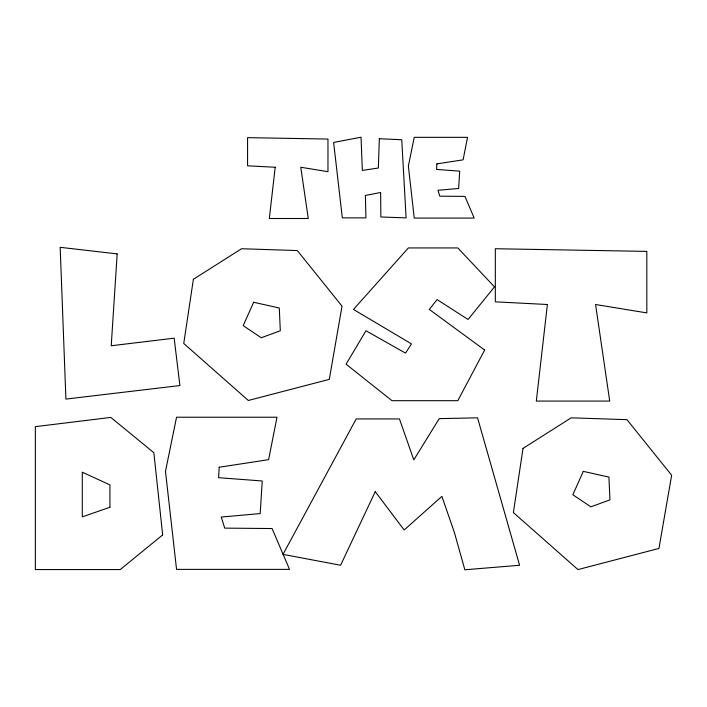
<?xml version="1.0" encoding="UTF-8"?>
<svg xmlns="http://www.w3.org/2000/svg" width="707" height="707" viewBox="0 0 707 707"><rect width="100%" height="100%" fill="white"/><g stroke="black" fill="none" stroke-linecap="round" stroke-linejoin="round"><path stroke-width="1.06" d="M379.332 138.749L378.351 168.019L362.346 170.414L361.038 137.22L333.624 142.443L342.329 217.862L365.934 217.862L365.395 195.45L380.64 192.507L380.861 216.987L406.101 217.862L401.744 139.721L379.332 138.749M219.197 467.247L218.578 477.693L262.244 480.981L260.194 513.574L221.247 517.056L224.729 528.129L272.089 528.536L289.517 569.382L176.556 569.382L165.482 471.357L176.556 417.227L277.011 417.227L268.598 459.656L219.197 467.247M436.873 163.874L436.546 169.424L459.718 171.156L458.631 188.46L437.96 190.307L439.807 196.184L464.941 196.396L474.185 218.074L414.24 218.074L408.372 166.057L414.24 137.326L467.548 137.326L463.094 159.844L436.873 163.874M117.168 253.893L111.229 345.758L174.161 338.176L179.905 385.545L65.919 399.084L60.175 247.326L117.168 253.893M275.2 167.241L269.332 218.498L308.279 218.498L300.767 167.241L327.968 171.704L327.968 139.058L247.574 137.644L247.574 165.827L275.2 167.241M547.395 304.505L536.321 401.081L609.717 401.081L595.568 304.505L646.825 312.909L646.825 251.392L495.324 248.731L495.324 301.836L547.395 304.505M193.382 279.283L183.749 343.469L248.325 400.48L329.303 379.359L342.02 306.149L297.329 250.57L241.564 248.731L193.382 279.283M523.021 448.379L513.388 512.566L577.964 569.577L658.942 548.455L671.65 475.245L626.959 419.666L571.194 417.828L523.021 448.379M253.654 302.269L243.199 325.644L261.245 337.743L280.308 330.77L279.283 308.013L253.654 302.269M583.293 471.366L572.838 494.741L590.875 506.839L609.947 499.867L608.921 477.11L583.293 471.366M375.258 491.648L340.606 565.247L283.003 554.385L356.195 418.924L399.446 418.924L413.798 459.859L439.224 418.641L477.552 417.828L519.583 565.264L464.844 569.78L454.389 532.459L441.884 496.367L404.165 529.985L375.258 491.648M484.657 350.036L457.8 400.683L391.996 400.683L346.077 364.185L365.961 330.761L405.526 353.111L411.474 343.885L353.456 309.436L408.399 247.927L457.8 247.927L494.502 286.883L468.052 319.484L437.094 299.6L429.308 309.436L484.657 350.036M162.663 534.925L120.225 569.577L35.35 569.577L35.35 426.648L110.796 417.422L153.843 452.692L162.663 534.925M109.93 507.246L82.295 516.879L82.295 472.188L109.93 484.896L109.93 507.246"/></g></svg>
